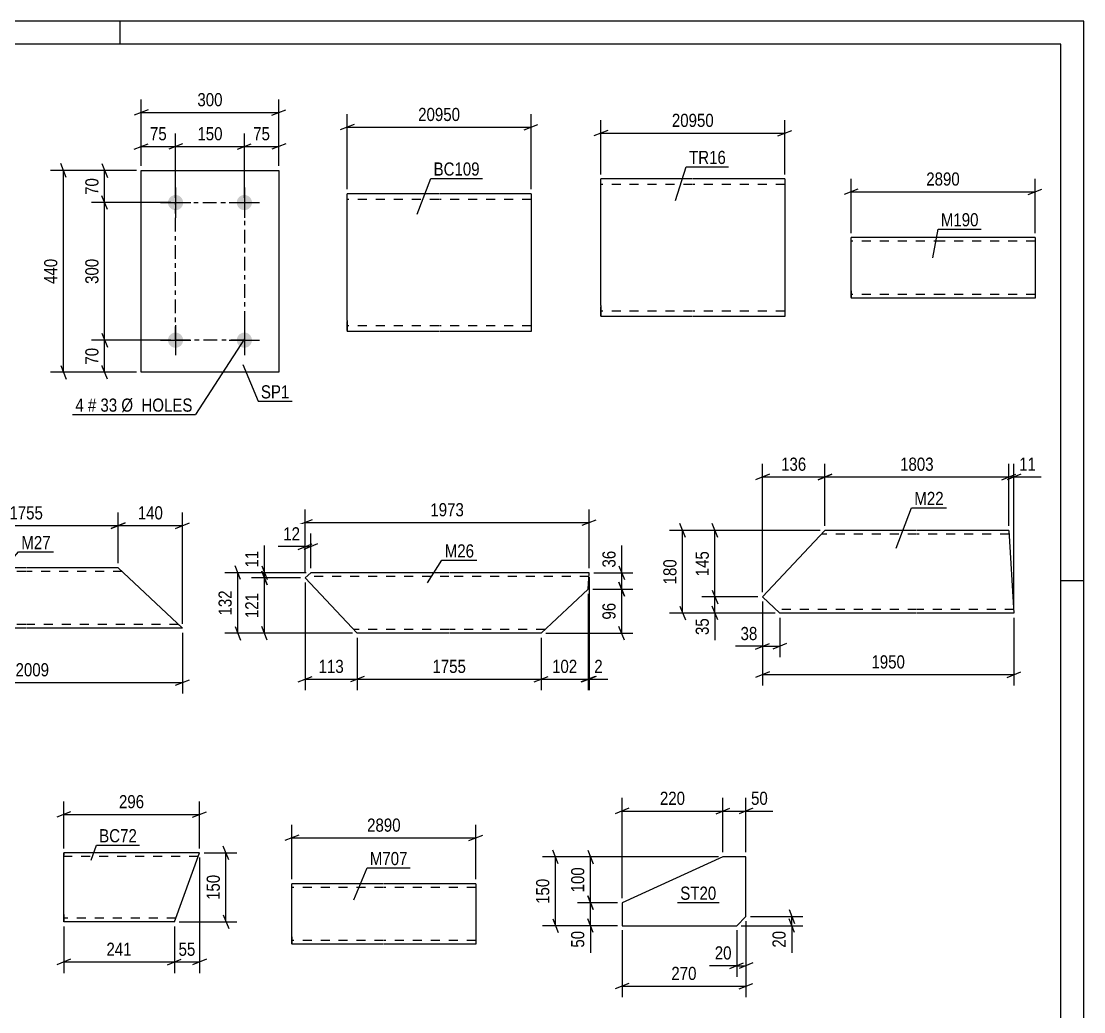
# Model space of a CAD drawing. Header units: millimetres. Extents: x 0 to 594, y 0 to 420.
# Drawn here: x 362.4 to 594, y 204.1 to 420 of the extents above; entities that cross this region are included whole.
import ezdxf

# ---------------------------------------------------------------- set-up
doc = ezdxf.new("R2010")
doc.units = ezdxf.units.MM
doc.linetypes.add('DXK_LINE_DOT2', pattern=[3.9198, 1.9599, -1.9599])
doc.linetypes.add('DXK_LINE_DOT3', pattern=[5.9187, 2.979, -0.9799, 0.9799, -0.9799])
doc.styles.add('Arial Narrow', font='ARIALN.TTF', dxfattribs={"height": 0.2})

# ---------------------------------------------------------------- blocks, each defined once
blk = doc.blocks.new('Unknown-389636053-24719')
at = {"color": 5, "linetype": 'Continuous'}
for p, q in [((594, 420), (0, 420)), ((384, 415), (384, 420)), ((594, 0), (594, 420)), ((589, 415), (5, 415)), ((589, 5), (589, 415)), ((594, 298), (589, 298))]:
    blk.add_line(p, q, dxfattribs=at)
blk = doc.blocks.new('Part-389636053-25019 - 25018')
at = {"color": 2, "linetype": 'Continuous'}
for p, q in [((425.49, 299.77), (424.29, 298.64)), ((455.64, 299.77), (425.49, 299.77)), ((486.19, 299.77), (455.74, 299.77)), ((485.97, 296.19), (486.19, 299.77)), ((435.64, 286.57), (424.29, 298.64)), ((485.97, 296.19), (475.74, 286.57)), ((455.64, 286.57), (435.64, 286.57)), ((475.74, 286.57), (455.74, 286.57))]:
    blk.add_line(p, q, dxfattribs=at)
at = {"color": 7, "linetype": 'DXK_LINE_DOT2'}
for p, q in [((455.64, 298.97), (424.64, 298.97)), ((486.14, 298.97), (455.74, 298.97)), ((455.64, 287.37), (434.89, 287.37)), ((476.59, 287.37), (455.74, 287.37))]:
    blk.add_line(p, q, dxfattribs=at)
blk = doc.blocks.new('Part-389636053-25025 - 25024')
at = {"color": 2, "linetype": 'Continuous'}
for p, q in [((332.08, 288.79), (343.43, 300.86)), ((363.43, 300.86), (343.43, 300.86)), ((383.53, 300.86), (363.53, 300.86)), ((397.56, 287.66), (383.53, 300.86)), ((333.28, 287.66), (332.08, 288.79)), ((363.43, 287.66), (333.28, 287.66)), ((397.56, 287.66), (363.53, 287.66))]:
    blk.add_line(p, q, dxfattribs=at)
at = {"color": 7, "linetype": 'DXK_LINE_DOT2'}
for p, q in [((363.43, 300.06), (342.68, 300.06)), ((384.38, 300.06), (363.53, 300.06)), ((363.43, 288.46), (332.43, 288.46)), ((396.71, 288.46), (363.53, 288.46)), ((396.46, 288.69), (396.51, 288.64)), ((396.65, 288.52), (396.71, 288.46))]:
    blk.add_line(p, q, dxfattribs=at)
blk = doc.blocks.new('Part-389636053-24996 - 24995')
at = {"color": 2, "linetype": 'Continuous'}
for p, q in [((523.97, 294.5), (537.58, 308.97)), ((557.58, 308.97), (537.58, 308.97)), ((577.68, 308.97), (557.68, 308.97)), ((577.68, 308.97), (578.78, 290.97)), ((527.72, 290.97), (523.97, 294.5)), ((557.58, 290.97), (527.72, 290.97)), ((578.78, 290.97), (557.68, 290.97))]:
    blk.add_line(p, q, dxfattribs=at)
at = {"color": 7, "linetype": 'DXK_LINE_DOT2'}
for p, q in [((557.58, 308.17), (536.82, 308.17)), ((577.72, 308.17), (557.68, 308.17)), ((578.73, 291.77), (578.73, 291.83)), ((557.58, 291.77), (526.87, 291.77)), ((578.73, 291.77), (557.68, 291.77))]:
    blk.add_line(p, q, dxfattribs=at)
blk = doc.blocks.new('Part-389636053-25033 - 25032')
at = {"color": 2, "linetype": 'Continuous'}
for p, q in [((563.28, 372.82), (543.28, 372.82)), ((543.28, 361.22), (543.28, 372.82)), ((583.38, 372.82), (563.38, 372.82)), ((583.38, 372.82), (583.38, 359.62)), ((543.28, 361.22), (543.28, 359.62)), ((563.28, 359.62), (543.28, 359.62)), ((583.38, 359.62), (563.38, 359.62))]:
    blk.add_line(p, q, dxfattribs=at)
at = {"color": 7, "linetype": 'DXK_LINE_DOT2'}
for p, q in [((563.28, 372.02), (543.28, 372.02)), ((583.38, 372.02), (563.38, 372.02)), ((543.28, 359.74), (543.28, 361.22)), ((543.28, 360.42), (543.28, 360.48)), ((563.28, 360.42), (543.28, 360.42)), ((583.38, 360.42), (563.38, 360.42)), ((583.38, 360.42), (583.38, 360.48))]:
    blk.add_line(p, q, dxfattribs=at)
blk = doc.blocks.new('Part-389636053-25062 - 25061')
at = {"color": 2, "linetype": 'Continuous'}
for p, q in [((388.54, 343.47), (388.54, 387.47)), ((388.54, 387.47), (418.54, 387.47)), ((418.54, 387.47), (418.54, 343.47)), ((418.54, 343.47), (388.54, 343.47))]:
    blk.add_line(p, q, dxfattribs=at)
blk = doc.blocks.new('Bolt-389636053-25063 - 25061')
at = {"linetype": 'Continuous'}
for points in [[(396.04, 382.12, -1), (396.04, 378.82, -1)], [(411.04, 382.12, -1), (411.04, 378.82, -1)], [(396.04, 352.12, -1), (396.04, 348.82, -1)], [(411.04, 352.12, -1), (411.04, 348.82, -1)]]:
    blk.add_hatch(color=1, dxfattribs=at).paths.add_polyline_path(points)
at = {"color": 1, "linetype": 'Continuous'}
for p, q in [((396.04, 383.77), (396.04, 377.17)), ((411.04, 383.77), (411.04, 377.17)), ((392.74, 380.47), (399.34, 380.47)), ((407.74, 380.47), (414.34, 380.47)), ((396.04, 353.77), (396.04, 347.17)), ((411.04, 353.77), (411.04, 347.17)), ((392.74, 350.47), (399.34, 350.47)), ((407.74, 350.47), (414.34, 350.47))]:
    blk.add_line(p, q, dxfattribs=at)
blk = doc.blocks.new('Part-389636053-30719 - 30718')
at = {"color": 2, "linetype": 'Continuous'}
for p, q in [((371.65, 237.07), (371.65, 238.67)), ((401.25, 238.67), (371.65, 238.67)), ((395.79, 223.67), (401.25, 238.67)), ((371.65, 225.27), (371.65, 237.07)), ((371.65, 223.67), (371.65, 225.27)), ((395.79, 223.67), (371.65, 223.67))]:
    blk.add_line(p, q, dxfattribs=at)
at = {"color": 7, "linetype": 'DXK_LINE_DOT2'}
for p, q in [((371.65, 238.67), (371.65, 238.21)), ((400.95, 237.87), (371.65, 237.87)), ((371.65, 225.27), (371.65, 223.8)), ((396.08, 224.47), (371.65, 224.47))]:
    blk.add_line(p, q, dxfattribs=at)
blk = doc.blocks.new('Part-389636053-25201 - 25200')
at = {"color": 2, "linetype": 'Continuous'}
for p, q in [((515.36, 237.81), (493.36, 227.81)), ((520.36, 237.81), (515.36, 237.81)), ((520.36, 224.81), (520.36, 237.81)), ((493.36, 227.81), (493.36, 222.81)), ((518.36, 222.81), (520.36, 224.81)), ((493.36, 222.81), (518.36, 222.81))]:
    blk.add_line(p, q, dxfattribs=at)
blk = doc.blocks.new('Part-389636053-25212 - 25211')
at = {"color": 2, "linetype": 'Continuous'}
for p, q in [((441.39, 231.96), (421.39, 231.96)), ((421.39, 220.36), (421.39, 231.96)), ((461.49, 231.96), (441.49, 231.96)), ((461.49, 231.96), (461.49, 218.76)), ((421.39, 220.36), (421.39, 218.76)), ((441.39, 218.76), (421.39, 218.76)), ((461.49, 218.76), (441.49, 218.76))]:
    blk.add_line(p, q, dxfattribs=at)
at = {"color": 7, "linetype": 'DXK_LINE_DOT2'}
for p, q in [((441.39, 231.16), (421.39, 231.16)), ((461.49, 231.16), (441.49, 231.16)), ((421.39, 218.88), (421.39, 220.36)), ((421.39, 219.56), (421.39, 219.62)), ((441.39, 219.56), (421.39, 219.56)), ((461.49, 219.56), (441.49, 219.56)), ((461.49, 219.56), (461.49, 219.62))]:
    blk.add_line(p, q, dxfattribs=at)
blk = doc.blocks.new('Part-389636053-25242 - 25241')
at = {"color": 2, "linetype": 'Continuous'}
for p, q in [((453.44, 382.37), (433.44, 382.37)), ((433.44, 354.77), (433.44, 382.37)), ((473.54, 382.37), (453.54, 382.37)), ((473.54, 382.37), (473.54, 352.37)), ((433.44, 354.77), (433.44, 352.37)), ((453.44, 352.37), (433.44, 352.37)), ((473.54, 352.37), (453.54, 352.37))]:
    blk.add_line(p, q, dxfattribs=at)
at = {"color": 7, "linetype": 'DXK_LINE_DOT2'}
for p, q in [((453.44, 381.17), (433.44, 381.17)), ((473.54, 381.17), (453.54, 381.17)), ((433.44, 352.56), (433.44, 354.77)), ((433.44, 353.57), (433.44, 353.67)), ((453.44, 353.57), (433.44, 353.57)), ((473.54, 353.57), (453.54, 353.57)), ((473.54, 353.57), (473.54, 353.67))]:
    blk.add_line(p, q, dxfattribs=at)
blk = doc.blocks.new('Part-389636053-25250 - 25249')
at = {"color": 2, "linetype": 'Continuous'}
for p, q in [((508.74, 385.61), (488.74, 385.61)), ((488.74, 358.01), (488.74, 385.61)), ((528.84, 385.61), (508.84, 385.61)), ((528.84, 385.61), (528.84, 355.61)), ((488.74, 358.01), (488.74, 355.61)), ((508.74, 355.61), (488.74, 355.61)), ((528.84, 355.61), (508.84, 355.61))]:
    blk.add_line(p, q, dxfattribs=at)
at = {"color": 7, "linetype": 'DXK_LINE_DOT2'}
for p, q in [((508.74, 384.41), (488.74, 384.41)), ((528.84, 384.41), (508.84, 384.41)), ((488.74, 355.8), (488.74, 358.01)), ((488.74, 356.81), (488.74, 356.9)), ((508.74, 356.81), (488.74, 356.81)), ((528.84, 356.81), (508.84, 356.81)), ((528.84, 356.81), (528.84, 356.9))]:
    blk.add_line(p, q, dxfattribs=at)
blk = doc.blocks.new('Rectangle-389636053-28015 - 25061')
at = {"color": 1, "linetype": 'DXK_LINE_DOT3'}
blk.add_lwpolyline([(396.04, 380.47), (411.04, 380.47), (411.04, 350.47), (396.04, 350.47), (396.04, 380.47)], close=True, dxfattribs=at)
blk = doc.blocks.new('StraightDimension-389636053-27935 - 25018')
at = {"color": 7, "linetype": 'Continuous'}
for p, q in [((410.22, 298.27), (409.02, 301.27)), ((424.49, 299.77), (406.77, 299.77)), ((409.62, 286.57), (409.62, 299.77)), ((409.02, 288.07), (410.22, 285.07)), ((434.64, 286.57), (406.77, 286.57))]:
    blk.add_line(p, q, dxfattribs=at)
at = {"color": 0}
blk.add_wipeout([(408.87, 296.52), (404.67, 296.52), (404.67, 289.83), (408.87, 289.83)], dxfattribs=at)
at = {"color": 3, "style": 'Arial Narrow'}
blk.add_text('132', height=2.863, rotation=90.0002, dxfattribs=at).set_placement((408.27, 290.43))
blk = doc.blocks.new('StraightDimension-389636053-43116 - 25018')
at = {"color": 7, "linetype": 'Continuous'}
for p, q in [((485.97, 295.19), (485.97, 274.17)), ((475.74, 285.57), (475.74, 274.17)), ((474.24, 275.97), (477.24, 277.17)), ((475.74, 276.57), (485.97, 276.57)), ((487.47, 277.17), (484.47, 275.97))]:
    blk.add_line(p, q, dxfattribs=at)
at = {"color": 0}
blk.add_wipeout([(484.19, 277.32), (484.19, 281.52), (477.51, 281.52), (477.51, 277.32)], dxfattribs=at)
at = {"color": 3, "style": 'Arial Narrow'}
blk.add_text('102', height=2.863, dxfattribs=at).set_placement((478.11, 277.92))
blk = doc.blocks.new('StraightDimension-389636053-27943 - 25018')
at = {"color": 7, "linetype": 'Continuous'}
for p, q in [((492.69, 297.69), (493.89, 294.69)), ((486.97, 296.19), (495.69, 296.19)), ((493.29, 286.57), (493.29, 296.19)), ((493.89, 285.07), (492.69, 288.07)), ((476.74, 286.57), (495.69, 286.57))]:
    blk.add_line(p, q, dxfattribs=at)
at = {"color": 0}
blk.add_wipeout([(492.54, 293.81), (488.34, 293.81), (488.34, 288.95), (492.54, 288.95)], dxfattribs=at)
at = {"color": 3, "style": 'Arial Narrow'}
blk.add_text('96', height=2.863, rotation=90.0002, dxfattribs=at).set_placement((491.94, 289.55))
blk = doc.blocks.new('StraightDimension-389636053-25493 - 25018')
at = {"color": 7, "linetype": 'Continuous'}
for p, q in [((424.29, 299.64), (424.29, 313.57)), ((486.19, 300.77), (486.19, 313.57)), ((425.79, 311.32), (422.79, 310.12)), ((424.29, 310.72), (486.19, 310.72)), ((484.69, 310.12), (487.69, 311.32))]:
    blk.add_line(p, q, dxfattribs=at)
at = {"color": 0}
blk.add_wipeout([(459.49, 311.47), (459.49, 315.67), (450.98, 315.67), (450.98, 311.47)], dxfattribs=at)
at = {"color": 3, "style": 'Arial Narrow'}
blk.add_text('1973', height=2.863, dxfattribs=at).set_placement((451.58, 312.07))
blk = doc.blocks.new('StraightDimension-389636053-43115 - 25018')
at = {"color": 7, "linetype": 'Continuous'}
for p, q in [((486.19, 298.77), (486.19, 274.17)), ((485.97, 295.19), (485.97, 274.17)), ((484.47, 275.97), (487.47, 277.17)), ((487.69, 277.17), (484.69, 275.97)), ((485.97, 276.57), (486.19, 276.57))]:
    blk.add_line(p, q, dxfattribs=at)
at = {"color": 0}
blk.add_wipeout([(489.74, 277.32), (489.74, 281.52), (486.71, 281.52), (486.71, 277.32)], dxfattribs=at)
at = {"color": 7, "linetype": 'Continuous'}
blk.add_line((486.19, 276.57), (490.26, 276.57), dxfattribs=at)
blk.add_line((486.19, 276.57), (490.26, 276.57), dxfattribs=at)
at = {"color": 3, "style": 'Arial Narrow'}
blk.add_text('2', height=2.86, dxfattribs=at).set_placement((487.31, 277.92))
blk = doc.blocks.new('StraightDimension-389636053-27942 - 25018')
at = {"color": 7, "linetype": 'Continuous'}
for p, q in [((492.69, 301.27), (493.89, 298.27)), ((487.19, 299.77), (495.69, 299.77)), ((493.29, 296.19), (493.29, 299.77)), ((493.89, 294.69), (492.69, 297.69)), ((486.97, 296.19), (495.69, 296.19))]:
    blk.add_line(p, q, dxfattribs=at)
at = {"color": 0}
blk.add_wipeout([(492.54, 305.15), (488.34, 305.15), (488.34, 300.3), (492.54, 300.3)], dxfattribs=at)
at = {"color": 7, "linetype": 'Continuous'}
blk.add_line((493.29, 299.77), (493.29, 305.68), dxfattribs=at)
blk.add_line((493.29, 299.77), (493.29, 305.68), dxfattribs=at)
at = {"color": 3, "style": 'Arial Narrow'}
blk.add_text('36', height=2.863, rotation=90.0002, dxfattribs=at).set_placement((491.94, 300.9))
blk = doc.blocks.new('StraightDimension-389636053-43117 - 25018')
at = {"color": 7, "linetype": 'Continuous'}
for p, q in [((435.64, 285.57), (435.64, 274.17)), ((475.74, 285.57), (475.74, 274.17)), ((437.14, 277.17), (434.14, 275.97)), ((435.64, 276.57), (475.74, 276.57)), ((474.24, 275.97), (477.24, 277.17))]:
    blk.add_line(p, q, dxfattribs=at)
at = {"color": 0}
blk.add_wipeout([(459.94, 277.32), (459.94, 281.52), (451.43, 281.52), (451.43, 277.32)], dxfattribs=at)
at = {"color": 3, "style": 'Arial Narrow'}
blk.add_text('1755', height=2.863, dxfattribs=at).set_placement((452.03, 277.92))
blk = doc.blocks.new('StraightDimension-389636053-43118 - 25018')
at = {"color": 7, "linetype": 'Continuous'}
for p, q in [((424.29, 297.64), (424.29, 274.17)), ((435.64, 285.57), (435.64, 274.17)), ((422.79, 275.97), (425.79, 277.17)), ((424.29, 276.57), (435.64, 276.57)), ((437.14, 277.17), (434.14, 275.97))]:
    blk.add_line(p, q, dxfattribs=at)
at = {"color": 0}
blk.add_wipeout([(433.31, 277.32), (433.31, 281.52), (426.62, 281.52), (426.62, 277.32)], dxfattribs=at)
at = {"color": 3, "style": 'Arial Narrow'}
blk.add_text('113', height=2.863, dxfattribs=at).set_placement((427.22, 277.92))
blk = doc.blocks.new('StraightDimension-389636053-43168 - 25018')
at = {"color": 7, "linetype": 'Continuous'}
for p, q in [((424.29, 299.64), (424.29, 308.31)), ((425.49, 300.77), (425.49, 308.31)), ((422.79, 304.86), (425.79, 306.06)), ((426.99, 306.06), (423.99, 304.86)), ((424.29, 305.46), (425.49, 305.46))]:
    blk.add_line(p, q, dxfattribs=at)
at = {"color": 0}
blk.add_wipeout([(423.76, 306.21), (423.76, 310.41), (418.91, 310.41), (418.91, 306.21)], dxfattribs=at)
at = {"color": 7, "linetype": 'Continuous'}
blk.add_line((424.29, 305.46), (418.38, 305.46), dxfattribs=at)
blk.add_line((424.29, 305.46), (418.38, 305.46), dxfattribs=at)
at = {"color": 3, "style": 'Arial Narrow'}
blk.add_text('12', height=2.863, dxfattribs=at).set_placement((419.51, 306.81))
blk = doc.blocks.new('StraightDimension-389636053-43326 - 25018')
at = {"color": 7, "linetype": 'Continuous'}
for p, q in [((414.84, 301.27), (416.04, 298.27)), ((424.49, 299.77), (412.59, 299.77)), ((416.04, 297.14), (414.84, 300.14)), ((415.44, 298.64), (415.44, 299.77)), ((423.29, 298.64), (412.59, 298.64))]:
    blk.add_line(p, q, dxfattribs=at)
at = {"color": 0}
blk.add_wipeout([(414.69, 305.15), (410.49, 305.15), (410.49, 300.3), (414.69, 300.3)], dxfattribs=at)
at = {"color": 7, "linetype": 'Continuous'}
blk.add_line((415.44, 299.77), (415.44, 305.68), dxfattribs=at)
blk.add_line((415.44, 299.77), (415.44, 305.68), dxfattribs=at)
at = {"color": 3, "style": 'Arial Narrow'}
blk.add_text('11', height=2.863, rotation=90.0002, dxfattribs=at).set_placement((414.09, 300.9))
blk = doc.blocks.new('StraightDimension-389636053-43327 - 25018')
at = {"color": 7, "linetype": 'Continuous'}
for p, q in [((414.84, 300.14), (416.04, 297.14)), ((423.29, 298.64), (412.59, 298.64)), ((415.44, 286.57), (415.44, 298.64)), ((416.04, 285.07), (414.84, 288.07)), ((434.64, 286.57), (412.59, 286.57))]:
    blk.add_line(p, q, dxfattribs=at)
at = {"color": 0}
blk.add_wipeout([(414.69, 295.95), (410.49, 295.95), (410.49, 289.27), (414.69, 289.27)], dxfattribs=at)
at = {"color": 3, "style": 'Arial Narrow'}
blk.add_text('121', height=2.863, rotation=90.0002, dxfattribs=at).set_placement((414.09, 289.87))
blk = doc.blocks.new('StraightDimension-389636053-25523 - 25024')
at = {"color": 7, "linetype": 'Continuous'}
for p, q in [((332.08, 287.79), (332.08, 273.43)), ((397.56, 286.66), (397.56, 273.43)), ((333.58, 276.43), (330.58, 275.23)), ((332.08, 275.83), (397.56, 275.83)), ((396.06, 275.23), (399.06, 276.43))]:
    blk.add_line(p, q, dxfattribs=at)
at = {"color": 0}
blk.add_wipeout([(369.08, 276.58), (369.08, 280.78), (360.56, 280.78), (360.56, 276.58)], dxfattribs=at)
at = {"color": 3, "style": 'Arial Narrow'}
blk.add_text('2009', height=2.863, dxfattribs=at).set_placement((361.16, 277.18))
blk = doc.blocks.new('StraightDimension-389636053-43009 - 25024')
at = {"color": 7, "linetype": 'Continuous'}
for p, q in [((383.53, 301.86), (383.53, 312.89)), ((397.56, 288.66), (397.56, 312.89)), ((385.03, 310.64), (382.03, 309.44)), ((396.06, 309.44), (399.06, 310.64)), ((383.53, 310.04), (397.56, 310.04))]:
    blk.add_line(p, q, dxfattribs=at)
at = {"color": 0}
blk.add_wipeout([(393.89, 310.79), (393.89, 314.99), (387.2, 314.99), (387.2, 310.79)], dxfattribs=at)
at = {"color": 3, "style": 'Arial Narrow'}
blk.add_text('140', height=2.863, dxfattribs=at).set_placement((387.8, 311.39))
blk = doc.blocks.new('StraightDimension-389636053-43010 - 25024')
at = {"color": 7, "linetype": 'Continuous'}
for p, q in [((343.43, 301.86), (343.43, 312.89)), ((383.53, 301.86), (383.53, 312.89)), ((344.93, 310.64), (341.93, 309.44)), ((382.03, 309.44), (385.03, 310.64)), ((343.43, 310.04), (383.53, 310.04))]:
    blk.add_line(p, q, dxfattribs=at)
at = {"color": 0}
blk.add_wipeout([(367.73, 310.79), (367.73, 314.99), (359.22, 314.99), (359.22, 310.79)], dxfattribs=at)
at = {"color": 3, "style": 'Arial Narrow'}
blk.add_text('1755', height=2.863, dxfattribs=at).set_placement((359.82, 311.39))
blk = doc.blocks.new('StraightDimension-389636053-43254 - 24995')
at = {"color": 7, "linetype": 'Continuous'}
for p, q in [((523.97, 295.5), (523.97, 323.5)), ((537.58, 309.97), (537.58, 323.5)), ((525.47, 321.25), (522.47, 320.05)), ((523.97, 320.65), (537.58, 320.65)), ((536.08, 320.05), (539.08, 321.25))]:
    blk.add_line(p, q, dxfattribs=at)
at = {"color": 0}
blk.add_wipeout([(534.11, 321.4), (534.11, 325.6), (527.43, 325.6), (527.43, 321.4)], dxfattribs=at)
at = {"color": 3, "style": 'Arial Narrow'}
blk.add_text('136', height=2.863, dxfattribs=at).set_placement((528.03, 322))
blk = doc.blocks.new('StraightDimension-389636053-43195 - 24995')
at = {"color": 7, "linetype": 'Continuous'}
for p, q in [((523.97, 293.5), (523.97, 281.33)), ((527.72, 289.97), (527.72, 281.33)), ((522.47, 283.13), (525.47, 284.33)), ((523.97, 283.73), (527.72, 283.73)), ((529.22, 284.33), (526.22, 283.13))]:
    blk.add_line(p, q, dxfattribs=at)
at = {"color": 0}
blk.add_wipeout([(523.44, 284.48), (523.44, 288.68), (518.59, 288.68), (518.59, 284.48)], dxfattribs=at)
at = {"color": 7, "linetype": 'Continuous'}
blk.add_line((523.97, 283.73), (518.06, 283.73), dxfattribs=at)
blk.add_line((523.97, 283.73), (518.06, 283.73), dxfattribs=at)
at = {"color": 3, "style": 'Arial Narrow'}
blk.add_text('38', height=2.863, dxfattribs=at).set_placement((519.19, 285.08))
blk = doc.blocks.new('StraightDimension-389636053-43252 - 24995')
at = {"color": 7, "linetype": 'Continuous'}
for p, q in [((577.68, 309.97), (577.68, 323.5)), ((578.78, 291.97), (578.78, 323.5)), ((576.18, 320.05), (579.18, 321.25)), ((580.28, 321.25), (577.28, 320.05)), ((577.68, 320.65), (578.78, 320.65))]:
    blk.add_line(p, q, dxfattribs=at)
at = {"color": 0}
blk.add_wipeout([(584.16, 321.4), (584.16, 325.6), (579.31, 325.6), (579.31, 321.4)], dxfattribs=at)
at = {"color": 7, "linetype": 'Continuous'}
blk.add_line((578.78, 320.65), (584.69, 320.65), dxfattribs=at)
blk.add_line((578.78, 320.65), (584.69, 320.65), dxfattribs=at)
at = {"color": 3, "style": 'Arial Narrow'}
blk.add_text('11', height=2.863, dxfattribs=at).set_placement((579.91, 322))
blk = doc.blocks.new('StraightDimension-389636053-25391 - 24995')
at = {"color": 7, "linetype": 'Continuous'}
for p, q in [((523.97, 293.5), (523.97, 275.15)), ((578.78, 289.97), (578.78, 275.15)), ((525.47, 278.15), (522.47, 276.95)), ((577.28, 276.95), (580.28, 278.15)), ((523.97, 277.55), (578.78, 277.55))]:
    blk.add_line(p, q, dxfattribs=at)
at = {"color": 0}
blk.add_wipeout([(555.63, 278.3), (555.63, 282.5), (547.12, 282.5), (547.12, 278.3)], dxfattribs=at)
at = {"color": 3, "style": 'Arial Narrow'}
blk.add_text('1950', height=2.863, dxfattribs=at).set_placement((547.72, 278.9))
blk = doc.blocks.new('StraightDimension-389636053-43253 - 24995')
at = {"color": 7, "linetype": 'Continuous'}
for p, q in [((537.58, 309.97), (537.58, 323.5)), ((577.68, 309.97), (577.68, 323.5)), ((539.08, 321.25), (536.08, 320.05)), ((537.58, 320.65), (577.68, 320.65)), ((576.18, 320.05), (579.18, 321.25))]:
    blk.add_line(p, q, dxfattribs=at)
at = {"color": 0}
blk.add_wipeout([(561.88, 321.4), (561.88, 325.6), (553.37, 325.6), (553.37, 321.4)], dxfattribs=at)
at = {"color": 3, "style": 'Arial Narrow'}
blk.add_text('1803', height=2.863, dxfattribs=at).set_placement((553.97, 322))
blk = doc.blocks.new('StraightDimension-389636053-27994 - 24995')
at = {"color": 7, "linetype": 'Continuous'}
for p, q in [((507.17, 307.47), (505.97, 310.47)), ((536.58, 308.97), (503.72, 308.97)), ((506.57, 290.97), (506.57, 308.97)), ((505.97, 292.47), (507.17, 289.47)), ((526.72, 290.97), (503.72, 290.97))]:
    blk.add_line(p, q, dxfattribs=at)
at = {"color": 0}
blk.add_wipeout([(505.82, 303.31), (501.62, 303.31), (501.62, 296.63), (505.82, 296.63)], dxfattribs=at)
at = {"color": 3, "style": 'Arial Narrow'}
blk.add_text('180', height=2.863, rotation=90.0002, dxfattribs=at).set_placement((505.22, 297.23))
blk = doc.blocks.new('StraightDimension-389636053-43299 - 24995')
at = {"color": 7, "linetype": 'Continuous'}
for p, q in [((514.22, 307.47), (513.02, 310.47)), ((536.58, 308.97), (510.77, 308.97)), ((513.62, 294.5), (513.62, 308.97)), ((522.97, 294.5), (510.77, 294.5)), ((513.02, 296), (514.22, 293))]:
    blk.add_line(p, q, dxfattribs=at)
at = {"color": 0}
blk.add_wipeout([(512.87, 305.08), (508.67, 305.08), (508.67, 298.39), (512.87, 298.39)], dxfattribs=at)
at = {"color": 3, "style": 'Arial Narrow'}
blk.add_text('145', height=2.863, rotation=90.0002, dxfattribs=at).set_placement((512.27, 298.99))
blk = doc.blocks.new('StraightDimension-389636053-43300 - 24995')
at = {"color": 7, "linetype": 'Continuous'}
for p, q in [((522.97, 294.5), (510.77, 294.5)), ((513.02, 296), (514.22, 293)), ((513.62, 290.97), (513.62, 294.5)), ((514.22, 289.47), (513.02, 292.47)), ((526.72, 290.97), (510.77, 290.97))]:
    blk.add_line(p, q, dxfattribs=at)
at = {"color": 0}
blk.add_wipeout([(512.87, 290.44), (508.67, 290.44), (508.67, 285.59), (512.87, 285.59)], dxfattribs=at)
at = {"color": 7, "linetype": 'Continuous'}
blk.add_line((513.62, 290.97), (513.62, 285.06), dxfattribs=at)
blk.add_line((513.62, 290.97), (513.62, 285.06), dxfattribs=at)
at = {"color": 3, "style": 'Arial Narrow'}
blk.add_text('35', height=2.863, rotation=90.0002, dxfattribs=at).set_placement((512.27, 286.19))
blk = doc.blocks.new('StraightDimension-389636053-25527 - 25032')
at = {"color": 7, "linetype": 'Continuous'}
for p, q in [((543.28, 373.82), (543.28, 385.67)), ((583.38, 373.82), (583.38, 385.67)), ((544.78, 383.42), (541.78, 382.22)), ((543.28, 382.82), (583.38, 382.82)), ((581.88, 382.22), (584.88, 383.42))]:
    blk.add_line(p, q, dxfattribs=at)
at = {"color": 0}
blk.add_wipeout([(567.58, 383.57), (567.58, 387.77), (559.07, 387.77), (559.07, 383.57)], dxfattribs=at)
at = {"color": 3, "style": 'Arial Narrow'}
blk.add_text('2890', height=2.863, dxfattribs=at).set_placement((559.67, 384.17))
blk = doc.blocks.new('StraightDimension-389636053-25577 - 25061')
at = {"color": 7, "linetype": 'Continuous'}
for p, q in [((395.04, 350.47), (377.73, 350.47)), ((379.98, 351.97), (381.18, 348.97)), ((380.58, 343.47), (380.58, 350.47)), ((387.54, 343.47), (377.73, 343.47)), ((381.18, 341.97), (379.98, 344.97))]:
    blk.add_line(p, q, dxfattribs=at)
at = {"color": 0}
blk.add_wipeout([(379.83, 349.4), (375.63, 349.4), (375.63, 344.54), (379.83, 344.54)], dxfattribs=at)
at = {"color": 3, "style": 'Arial Narrow'}
blk.add_text('70', height=2.863, rotation=90.0002, dxfattribs=at).set_placement((379.23, 345.14))
blk = doc.blocks.new('StraightDimension-389636053-25575 - 25061')
at = {"color": 7, "linetype": 'Continuous'}
for p, q in [((387.54, 387.47), (377.73, 387.47)), ((379.98, 388.97), (381.18, 385.97)), ((380.58, 380.47), (380.58, 387.47)), ((395.04, 380.47), (377.73, 380.47)), ((381.18, 378.97), (379.98, 381.97))]:
    blk.add_line(p, q, dxfattribs=at)
at = {"color": 0}
blk.add_wipeout([(379.83, 386.4), (375.63, 386.4), (375.63, 381.54), (379.83, 381.54)], dxfattribs=at)
at = {"color": 3, "style": 'Arial Narrow'}
blk.add_text('70', height=2.863, rotation=90.0002, dxfattribs=at).set_placement((379.23, 382.14))
blk = doc.blocks.new('StraightDimension-389636053-25576 - 25061')
at = {"color": 7, "linetype": 'Continuous'}
for p, q in [((395.04, 380.47), (377.73, 380.47)), ((381.18, 378.97), (379.98, 381.97)), ((380.58, 350.47), (380.58, 380.47)), ((395.04, 350.47), (377.73, 350.47)), ((379.98, 351.97), (381.18, 348.97))]:
    blk.add_line(p, q, dxfattribs=at)
at = {"color": 0}
blk.add_wipeout([(379.83, 368.81), (375.63, 368.81), (375.63, 362.13), (379.83, 362.13)], dxfattribs=at)
at = {"color": 3, "style": 'Arial Narrow'}
blk.add_text('300', height=2.863, rotation=90.0002, dxfattribs=at).set_placement((379.23, 362.73))
blk = doc.blocks.new('StraightDimension-389636053-25587 - 25061')
at = {"color": 7, "linetype": 'Continuous'}
for p, q in [((387.54, 387.47), (368.76, 387.47)), ((372.21, 385.97), (371.01, 388.97)), ((371.61, 343.47), (371.61, 387.47)), ((387.54, 343.47), (368.76, 343.47)), ((371.01, 344.97), (372.21, 341.97))]:
    blk.add_line(p, q, dxfattribs=at)
at = {"color": 0}
blk.add_wipeout([(370.86, 368.81), (366.66, 368.81), (366.66, 362.13), (370.86, 362.13)], dxfattribs=at)
at = {"color": 3, "style": 'Arial Narrow'}
blk.add_text('440', height=2.863, rotation=90.0002, dxfattribs=at).set_placement((370.26, 362.73))
blk = doc.blocks.new('StraightDimension-389636053-25591 - 25061')
at = {"color": 7, "linetype": 'Continuous'}
for p, q in [((411.04, 381.47), (411.04, 395.55)), ((418.54, 388.47), (418.54, 395.55)), ((409.54, 392.1), (412.54, 393.3)), ((411.04, 392.7), (418.54, 392.7)), ((420.04, 393.3), (417.04, 392.1))]:
    blk.add_line(p, q, dxfattribs=at)
at = {"color": 0}
blk.add_wipeout([(417.22, 393.45), (417.22, 397.65), (412.36, 397.65), (412.36, 393.45)], dxfattribs=at)
at = {"color": 3, "style": 'Arial Narrow'}
blk.add_text('75', height=2.863, dxfattribs=at).set_placement((412.96, 394.05))
blk = doc.blocks.new('StraightDimension-389636053-25592 - 25061')
at = {"color": 7, "linetype": 'Continuous'}
for p, q in [((396.04, 381.47), (396.04, 395.55)), ((411.04, 381.47), (411.04, 395.55)), ((397.54, 393.3), (394.54, 392.1)), ((396.04, 392.7), (411.04, 392.7)), ((409.54, 392.1), (412.54, 393.3))]:
    blk.add_line(p, q, dxfattribs=at)
at = {"color": 0}
blk.add_wipeout([(406.88, 393.45), (406.88, 397.65), (400.2, 397.65), (400.2, 393.45)], dxfattribs=at)
at = {"color": 3, "style": 'Arial Narrow'}
blk.add_text('150', height=2.863, dxfattribs=at).set_placement((400.8, 394.05))
blk = doc.blocks.new('StraightDimension-389636053-25593 - 25061')
at = {"color": 7, "linetype": 'Continuous'}
for p, q in [((388.54, 388.47), (388.54, 395.55)), ((396.04, 381.47), (396.04, 395.55)), ((387.04, 392.1), (390.04, 393.3)), ((388.54, 392.7), (396.04, 392.7)), ((397.54, 393.3), (394.54, 392.1))]:
    blk.add_line(p, q, dxfattribs=at)
at = {"color": 0}
blk.add_wipeout([(394.72, 393.45), (394.72, 397.65), (389.86, 397.65), (389.86, 393.45)], dxfattribs=at)
at = {"color": 3, "style": 'Arial Narrow'}
blk.add_text('75', height=2.863, dxfattribs=at).set_placement((390.46, 394.05))
blk = doc.blocks.new('StraightDimension-389636053-25603 - 25061')
at = {"color": 7, "linetype": 'Continuous'}
for p, q in [((390.04, 400.72), (387.04, 399.52)), ((388.54, 388.47), (388.54, 402.97)), ((417.04, 399.52), (420.04, 400.72)), ((418.54, 388.47), (418.54, 402.97)), ((388.54, 400.12), (418.54, 400.12))]:
    blk.add_line(p, q, dxfattribs=at)
at = {"color": 0}
blk.add_wipeout([(406.88, 400.87), (406.88, 405.07), (400.2, 405.07), (400.2, 400.87)], dxfattribs=at)
at = {"color": 3, "style": 'Arial Narrow'}
blk.add_text('300', height=2.863, dxfattribs=at).set_placement((400.8, 401.47))
blk = doc.blocks.new('StraightDimension-389636053-31308 - 30718')
at = {"color": 7, "linetype": 'Continuous'}
for p, q in [((401.25, 237.67), (401.25, 212.5)), ((395.79, 222.67), (395.79, 212.5)), ((394.29, 214.3), (397.29, 215.5)), ((402.75, 215.5), (399.75, 214.3)), ((395.79, 214.9), (401.25, 214.9))]:
    blk.add_line(p, q, dxfattribs=at)
at = {"color": 0}
blk.add_wipeout([(400.94, 215.65), (400.94, 219.85), (396.09, 219.85), (396.09, 215.65)], dxfattribs=at)
at = {"color": 3, "style": 'Arial Narrow'}
blk.add_text('55', height=2.863, dxfattribs=at).set_placement((396.69, 216.25))
blk = doc.blocks.new('StraightDimension-389636053-31309 - 30718')
at = {"color": 7, "linetype": 'Continuous'}
for p, q in [((371.65, 222.67), (371.65, 212.5)), ((395.79, 222.67), (395.79, 212.5)), ((373.15, 215.5), (370.15, 214.3)), ((394.29, 214.3), (397.29, 215.5)), ((371.65, 214.9), (395.79, 214.9))]:
    blk.add_line(p, q, dxfattribs=at)
at = {"color": 0}
blk.add_wipeout([(387.06, 215.65), (387.06, 219.85), (380.37, 219.85), (380.37, 215.65)], dxfattribs=at)
at = {"color": 3, "style": 'Arial Narrow'}
blk.add_text('241', height=2.863, dxfattribs=at).set_placement((380.97, 216.25))
blk = doc.blocks.new('StraightDimension-389636053-31297 - 30718')
at = {"color": 7, "linetype": 'Continuous'}
for p, q in [((371.65, 239.67), (371.65, 249.92)), ((401.25, 239.67), (401.25, 249.92)), ((373.15, 247.67), (370.15, 246.47)), ((371.65, 247.07), (401.25, 247.07)), ((399.75, 246.47), (402.75, 247.67))]:
    blk.add_line(p, q, dxfattribs=at)
at = {"color": 0}
blk.add_wipeout([(389.79, 247.82), (389.79, 252.02), (383.1, 252.02), (383.1, 247.82)], dxfattribs=at)
at = {"color": 3, "style": 'Arial Narrow'}
blk.add_text('296', height=2.863, dxfattribs=at).set_placement((383.7, 248.42))
blk = doc.blocks.new('StraightDimension-389636053-31343 - 30718')
at = {"color": 7, "linetype": 'Continuous'}
for p, q in [((402.25, 238.67), (409.43, 238.67)), ((407.63, 237.17), (406.43, 240.17)), ((407.03, 223.67), (407.03, 238.67)), ((406.43, 225.17), (407.63, 222.17)), ((396.79, 223.67), (409.43, 223.67))]:
    blk.add_line(p, q, dxfattribs=at)
at = {"color": 0}
blk.add_wipeout([(406.28, 234.52), (402.08, 234.52), (402.08, 227.83), (406.28, 227.83)], dxfattribs=at)
at = {"color": 3, "style": 'Arial Narrow'}
blk.add_text('150', height=2.863, rotation=90.0002, dxfattribs=at).set_placement((405.68, 228.43))
blk = doc.blocks.new('StraightDimension-389636053-25867 - 25200')
at = {"color": 7, "linetype": 'Continuous'}
for p, q in [((520.36, 223.81), (520.36, 207.23)), ((493.36, 221.81), (493.36, 207.23)), ((494.86, 210.23), (491.86, 209.03)), ((493.36, 209.63), (520.36, 209.63)), ((518.86, 209.03), (521.86, 210.23))]:
    blk.add_line(p, q, dxfattribs=at)
at = {"color": 0}
blk.add_wipeout([(510.2, 210.38), (510.2, 214.58), (503.51, 214.58), (503.51, 210.38)], dxfattribs=at)
at = {"color": 3, "style": 'Arial Narrow'}
blk.add_text('270', height=2.863, dxfattribs=at).set_placement((504.11, 210.98))
blk = doc.blocks.new('StraightDimension-389636053-25849 - 25200')
at = {"color": 7, "linetype": 'Continuous'}
for p, q in [((520.36, 223.81), (520.36, 211.7)), ((518.36, 221.81), (518.36, 211.7)), ((516.86, 213.5), (519.86, 214.7)), ((518.36, 214.1), (520.36, 214.1)), ((521.86, 214.7), (518.86, 213.5))]:
    blk.add_line(p, q, dxfattribs=at)
at = {"color": 0}
blk.add_wipeout([(517.83, 214.85), (517.83, 219.05), (512.97, 219.05), (512.97, 214.85)], dxfattribs=at)
at = {"color": 7, "linetype": 'Continuous'}
blk.add_line((518.36, 214.1), (512.45, 214.1), dxfattribs=at)
blk.add_line((518.36, 214.1), (512.45, 214.1), dxfattribs=at)
at = {"color": 3, "style": 'Arial Narrow'}
blk.add_text('20', height=2.863, dxfattribs=at).set_placement((513.57, 215.45))
blk = doc.blocks.new('StraightDimension-389636053-25857 - 25200')
at = {"color": 7, "linetype": 'Continuous'}
for p, q in [((521.36, 224.81), (532.76, 224.81)), ((529.76, 226.31), (530.96, 223.31)), ((530.36, 222.81), (530.36, 224.81)), ((519.36, 222.81), (532.76, 222.81)), ((530.96, 221.31), (529.76, 224.31))]:
    blk.add_line(p, q, dxfattribs=at)
at = {"color": 0}
blk.add_wipeout([(529.61, 222.29), (525.41, 222.29), (525.41, 217.43), (529.61, 217.43)], dxfattribs=at)
at = {"color": 7, "linetype": 'Continuous'}
blk.add_line((530.36, 222.81), (530.36, 216.91), dxfattribs=at)
blk.add_line((530.36, 222.81), (530.36, 216.91), dxfattribs=at)
at = {"color": 3, "style": 'Arial Narrow'}
blk.add_text('20', height=2.863, rotation=90.0002, dxfattribs=at).set_placement((529.01, 218.03))
blk = doc.blocks.new('StraightDimension-389636053-25861 - 25200')
at = {"color": 7, "linetype": 'Continuous'}
for p, q in [((485.87, 239.31), (487.07, 236.31)), ((514.36, 237.81), (483.62, 237.81)), ((486.47, 227.81), (486.47, 237.81)), ((487.07, 226.31), (485.87, 229.31)), ((492.36, 227.81), (483.62, 227.81))]:
    blk.add_line(p, q, dxfattribs=at)
at = {"color": 0}
blk.add_wipeout([(485.72, 236.15), (481.52, 236.15), (481.52, 229.47), (485.72, 229.47)], dxfattribs=at)
at = {"color": 3, "style": 'Arial Narrow'}
blk.add_text('100', height=2.863, rotation=90.0002, dxfattribs=at).set_placement((485.12, 230.07))
blk = doc.blocks.new('StraightDimension-389636053-25862 - 25200')
at = {"color": 7, "linetype": 'Continuous'}
for p, q in [((485.87, 229.31), (487.07, 226.31)), ((492.36, 227.81), (483.62, 227.81)), ((486.47, 222.81), (486.47, 227.81)), ((492.36, 222.81), (483.62, 222.81)), ((487.07, 221.31), (485.87, 224.31))]:
    blk.add_line(p, q, dxfattribs=at)
at = {"color": 0}
blk.add_wipeout([(485.72, 222.29), (481.52, 222.29), (481.52, 217.43), (485.72, 217.43)], dxfattribs=at)
at = {"color": 7, "linetype": 'Continuous'}
blk.add_line((486.47, 222.81), (486.47, 216.91), dxfattribs=at)
blk.add_line((486.47, 222.81), (486.47, 216.91), dxfattribs=at)
at = {"color": 3, "style": 'Arial Narrow'}
blk.add_text('50', height=2.863, rotation=90.0002, dxfattribs=at).set_placement((485.12, 218.03))
blk = doc.blocks.new('StraightDimension-389636053-25871 - 25200')
at = {"color": 7, "linetype": 'Continuous'}
for p, q in [((479.45, 236.31), (478.25, 239.31)), ((514.36, 237.81), (476, 237.81)), ((478.85, 222.81), (478.85, 237.81)), ((492.36, 222.81), (476, 222.81)), ((478.25, 224.31), (479.45, 221.31))]:
    blk.add_line(p, q, dxfattribs=at)
at = {"color": 0}
blk.add_wipeout([(478.1, 233.65), (473.9, 233.65), (473.9, 226.97), (478.1, 226.97)], dxfattribs=at)
at = {"color": 3, "style": 'Arial Narrow'}
blk.add_text('150', height=2.863, rotation=90.0002, dxfattribs=at).set_placement((477.5, 227.57))
blk = doc.blocks.new('StraightDimension-389636053-43359 - 25200')
at = {"color": 7, "linetype": 'Continuous'}
for p, q in [((515.36, 238.81), (515.36, 250.66)), ((520.36, 238.81), (520.36, 250.66)), ((513.86, 247.21), (516.86, 248.41)), ((515.36, 247.81), (520.36, 247.81)), ((521.86, 248.41), (518.86, 247.21))]:
    blk.add_line(p, q, dxfattribs=at)
at = {"color": 0}
blk.add_wipeout([(525.74, 248.56), (525.74, 252.76), (520.88, 252.76), (520.88, 248.56)], dxfattribs=at)
at = {"color": 7, "linetype": 'Continuous'}
blk.add_line((520.36, 247.81), (526.26, 247.81), dxfattribs=at)
blk.add_line((520.36, 247.81), (526.26, 247.81), dxfattribs=at)
at = {"color": 3, "style": 'Arial Narrow'}
blk.add_text('50', height=2.863, dxfattribs=at).set_placement((521.48, 249.16))
blk = doc.blocks.new('StraightDimension-389636053-43360 - 25200')
at = {"color": 7, "linetype": 'Continuous'}
for p, q in [((493.36, 228.81), (493.36, 250.66)), ((515.36, 238.81), (515.36, 250.66)), ((494.86, 248.41), (491.86, 247.21)), ((493.36, 247.81), (515.36, 247.81)), ((513.86, 247.21), (516.86, 248.41))]:
    blk.add_line(p, q, dxfattribs=at)
at = {"color": 0}
blk.add_wipeout([(507.7, 248.56), (507.7, 252.76), (501.01, 252.76), (501.01, 248.56)], dxfattribs=at)
at = {"color": 3, "style": 'Arial Narrow'}
blk.add_text('220', height=2.863, dxfattribs=at).set_placement((501.61, 249.16))
blk = doc.blocks.new('StraightDimension-389636053-25875 - 25211')
at = {"color": 7, "linetype": 'Continuous'}
for p, q in [((421.39, 232.96), (421.39, 244.81)), ((461.49, 232.96), (461.49, 244.81)), ((422.89, 242.56), (419.89, 241.36)), ((421.39, 241.96), (461.49, 241.96)), ((459.99, 241.36), (462.99, 242.56))]:
    blk.add_line(p, q, dxfattribs=at)
at = {"color": 0}
blk.add_wipeout([(445.7, 242.71), (445.7, 246.91), (437.19, 246.91), (437.19, 242.71)], dxfattribs=at)
at = {"color": 3, "style": 'Arial Narrow'}
blk.add_text('2890', height=2.863, dxfattribs=at).set_placement((437.79, 243.31))
blk = doc.blocks.new('StraightDimension-389636053-25917 - 25241')
at = {"color": 7, "linetype": 'Continuous'}
for p, q in [((433.44, 383.37), (433.44, 399.75)), ((473.54, 383.37), (473.54, 399.75)), ((434.94, 397.5), (431.94, 396.3)), ((433.44, 396.9), (473.54, 396.9)), ((472.04, 396.3), (475.04, 397.5))]:
    blk.add_line(p, q, dxfattribs=at)
at = {"color": 0}
blk.add_wipeout([(458.66, 397.65), (458.66, 401.85), (448.32, 401.85), (448.32, 397.65)], dxfattribs=at)
at = {"color": 3, "style": 'Arial Narrow'}
blk.add_text('20950', height=2.863, dxfattribs=at).set_placement((448.92, 398.25))
blk = doc.blocks.new('StraightDimension-389636053-25921 - 25249')
at = {"color": 7, "linetype": 'Continuous'}
for p, q in [((488.74, 386.61), (488.74, 398.46)), ((528.84, 386.61), (528.84, 398.46)), ((490.24, 396.21), (487.24, 395.01)), ((527.34, 395.01), (530.34, 396.21)), ((488.74, 395.61), (528.84, 395.61))]:
    blk.add_line(p, q, dxfattribs=at)
at = {"color": 0}
blk.add_wipeout([(513.96, 396.36), (513.96, 400.56), (503.62, 400.56), (503.62, 396.36)], dxfattribs=at)
at = {"color": 3, "style": 'Arial Narrow'}
blk.add_text('20950', height=2.863, dxfattribs=at).set_placement((504.22, 396.96))
blk = doc.blocks.new('Mark-389636053-25984 - 25018')
at = {"color": 0}
blk.add_wipeout([(461.11, 303.09), (461.11, 306.09), (454.71, 306.09), (454.71, 303.09)], dxfattribs=at)
blk.add_wipeout([(461.11, 303.09), (461.11, 306.09), (454.71, 306.09), (454.71, 303.09)], dxfattribs=at)
at = {"color": 30, "linetype": 'Continuous'}
for p, q in [((450.94, 297.53), (454.11, 302.49)), ((454.11, 302.49), (461.71, 302.49))]:
    blk.add_line(p, q, dxfattribs=at)
at = {"color": 3, "style": 'Arial Narrow'}
blk.add_text('M26', height=2.863, dxfattribs=at).set_placement((454.71, 303.09))
blk = doc.blocks.new('Mark-389636053-25987 - 25024')
at = {"color": 0}
blk.add_wipeout([(368.82, 304.9), (368.82, 307.9), (362.42, 307.9), (362.42, 304.9)], dxfattribs=at)
blk.add_wipeout([(368.82, 304.9), (368.82, 307.9), (362.42, 307.9), (362.42, 304.9)], dxfattribs=at)
at = {"color": 30, "linetype": 'Continuous'}
for p, q in [((357.06, 298.84), (361.82, 304.3)), ((361.82, 304.3), (369.42, 304.3))]:
    blk.add_line(p, q, dxfattribs=at)
at = {"color": 3, "style": 'Arial Narrow'}
blk.add_text('M27', height=2.863, dxfattribs=at).set_placement((362.42, 304.9))
blk = doc.blocks.new('Mark-389636053-25975 - 24995')
at = {"color": 0}
blk.add_wipeout([(563.47, 314.53), (563.47, 317.53), (557.07, 317.53), (557.07, 314.53)], dxfattribs=at)
blk.add_wipeout([(563.47, 314.53), (563.47, 317.53), (557.07, 317.53), (557.07, 314.53)], dxfattribs=at)
at = {"color": 30, "linetype": 'Continuous'}
for p, q in [((553.1, 305.15), (556.47, 313.93)), ((556.47, 313.93), (564.07, 313.93))]:
    blk.add_line(p, q, dxfattribs=at)
at = {"color": 3, "style": 'Arial Narrow'}
blk.add_text('M22', height=2.863, dxfattribs=at).set_placement((557.07, 314.53))
blk = doc.blocks.new('Mark-389636053-25990 - 25032')
at = {"color": 0}
blk.add_wipeout([(571.07, 375.29), (571.07, 378.29), (562.85, 378.29), (562.85, 375.29)], dxfattribs=at)
blk.add_wipeout([(571.07, 375.29), (571.07, 378.29), (562.85, 378.29), (562.85, 375.29)], dxfattribs=at)
at = {"color": 30, "linetype": 'Continuous'}
for p, q in [((561.13, 368.45), (562.25, 374.69)), ((562.25, 374.69), (571.67, 374.69))]:
    blk.add_line(p, q, dxfattribs=at)
at = {"color": 3, "style": 'Arial Narrow'}
blk.add_text('M190', height=2.863, dxfattribs=at).set_placement((562.85, 375.29))
blk = doc.blocks.new('Mark-389636053-25997 - 25061')
at = {"color": 0}
blk.add_wipeout([(420.85, 337.77), (420.85, 340.77), (414.64, 340.77), (414.64, 337.77)], dxfattribs=at)
blk.add_wipeout([(420.85, 337.77), (420.85, 340.77), (414.64, 340.77), (414.64, 337.77)], dxfattribs=at)
at = {"color": 30, "linetype": 'Continuous'}
for p, q in [((410.73, 345.17), (414.04, 337.17)), ((414.04, 337.17), (421.45, 337.17))]:
    blk.add_line(p, q, dxfattribs=at)
at = {"color": 3, "style": 'Arial Narrow'}
blk.add_text('SP1', height=2.863, dxfattribs=at).set_placement((414.64, 337.77))
blk = doc.blocks.new('Mark-389636053-26000 - 25061')
at = {"color": 0}
blk.add_wipeout([(376.03, 334.88), (376.03, 337.88), (374.21, 337.88), (374.21, 334.88)], dxfattribs=at)
blk.add_wipeout([(376.03, 334.88), (376.03, 337.88), (374.21, 337.88), (374.21, 334.88)], dxfattribs=at)
blk.add_wipeout([(378.76, 334.88), (378.76, 337.88), (376.93, 337.88), (376.93, 334.88)], dxfattribs=at)
blk.add_wipeout([(378.76, 334.88), (378.76, 337.88), (376.93, 337.88), (376.93, 334.88)], dxfattribs=at)
at = {"color": 3, "style": 'Arial Narrow'}
blk.add_text('4', height=2.86, dxfattribs=at).set_placement((374.21, 334.88))
at = {"color": 0}
blk.add_wipeout([(383.32, 334.88), (383.32, 337.88), (379.66, 337.88), (379.66, 334.88)], dxfattribs=at)
blk.add_wipeout([(383.32, 334.88), (383.32, 337.88), (379.66, 337.88), (379.66, 334.88)], dxfattribs=at)
at = {"color": 3, "style": 'Arial Narrow'}
blk.add_text('#', height=2.86, dxfattribs=at).set_placement((376.93, 334.88))
at = {"color": 0}
blk.add_wipeout([(399.75, 334.88), (399.75, 337.88), (384.22, 337.88), (384.22, 334.88)], dxfattribs=at)
blk.add_wipeout([(399.75, 334.88), (399.75, 337.88), (384.22, 337.88), (384.22, 334.88)], dxfattribs=at)
at = {"color": 7, "linetype": 'Continuous'}
for p in [(411.04, 350.75), (373.61, 334.28)]:
    blk.add_line(p, (400.35, 334.28), dxfattribs=at)
at = {"color": 3, "style": 'Arial Narrow'}
for s, p in [('33', (379.66, 334.88)), ('Ø  HOLES', (384.22, 334.88))]:
    blk.add_text(s, height=2.863, dxfattribs=at).set_placement(p)
blk = doc.blocks.new('Mark-389636053-38746 - 30718')
at = {"color": 0}
blk.add_wipeout([(387.61, 241), (387.61, 244), (379.39, 244), (379.39, 241)], dxfattribs=at)
blk.add_wipeout([(387.61, 241), (387.61, 244), (379.39, 244), (379.39, 241)], dxfattribs=at)
at = {"color": 30, "linetype": 'Continuous'}
for p, q in [((377.67, 237.12), (378.79, 240.4)), ((378.79, 240.4), (388.21, 240.4))]:
    blk.add_line(p, q, dxfattribs=at)
at = {"color": 3, "style": 'Arial Narrow'}
blk.add_text('BC72', height=2.863, dxfattribs=at).set_placement((379.39, 241))
blk = doc.blocks.new('Mark-389636053-26044 - 25200')
at = {"color": 0}
blk.add_wipeout([(513.9, 228.47), (513.9, 231.47), (506.05, 231.47), (506.05, 228.47)], dxfattribs=at)
blk.add_wipeout([(513.9, 228.47), (513.9, 231.47), (506.05, 231.47), (506.05, 228.47)], dxfattribs=at)
at = {"color": 30, "linetype": 'Continuous'}
blk.add_line((505.45, 227.87), (514.5, 227.87), dxfattribs=at)
at = {"color": 3, "style": 'Arial Narrow'}
blk.add_text('ST20', height=2.863, dxfattribs=at).set_placement((506.05, 228.47))
blk = doc.blocks.new('Mark-389636053-26047 - 25211')
at = {"color": 0}
blk.add_wipeout([(446.6, 236.02), (446.6, 239.02), (438.38, 239.02), (438.38, 236.02)], dxfattribs=at)
blk.add_wipeout([(446.6, 236.02), (446.6, 239.02), (438.38, 239.02), (438.38, 236.02)], dxfattribs=at)
at = {"color": 30, "linetype": 'Continuous'}
for p, q in [((434.92, 228.48), (437.78, 235.42)), ((437.78, 235.42), (447.2, 235.42))]:
    blk.add_line(p, q, dxfattribs=at)
at = {"color": 3, "style": 'Arial Narrow'}
blk.add_text('M707', height=2.863, dxfattribs=at).set_placement((438.38, 236.02))
blk = doc.blocks.new('Mark-389636053-26056 - 25241')
at = {"color": 0}
blk.add_wipeout([(462.33, 386.35), (462.33, 389.35), (452.28, 389.35), (452.28, 386.35)], dxfattribs=at)
blk.add_wipeout([(462.33, 386.35), (462.33, 389.35), (452.28, 389.35), (452.28, 386.35)], dxfattribs=at)
at = {"color": 30, "linetype": 'Continuous'}
for p, q in [((448.67, 377.92), (451.68, 385.75)), ((451.68, 385.75), (462.93, 385.75))]:
    blk.add_line(p, q, dxfattribs=at)
at = {"color": 3, "style": 'Arial Narrow'}
blk.add_text('BC109', height=2.863, dxfattribs=at).set_placement((452.28, 386.35))
blk = doc.blocks.new('Mark-389636053-26059 - 25249')
at = {"color": 0}
blk.add_wipeout([(516, 388.88), (516, 391.88), (507.96, 391.88), (507.96, 388.88)], dxfattribs=at)
blk.add_wipeout([(516, 388.88), (516, 391.88), (507.96, 391.88), (507.96, 388.88)], dxfattribs=at)
at = {"color": 30, "linetype": 'Continuous'}
for p, q in [((504.99, 380.91), (507.36, 388.28)), ((507.36, 388.28), (516.6, 388.28))]:
    blk.add_line(p, q, dxfattribs=at)
at = {"color": 3, "style": 'Arial Narrow'}
blk.add_text('TR16', height=2.863, dxfattribs=at).set_placement((507.96, 388.88))

msp = doc.modelspace()

# ---------------------------------------------------------------- block references
for name in ['Unknown-389636053-24719', 'Part-389636053-25062 - 25061', 'Part-389636053-25250 - 25249', 'Bolt-389636053-25063 - 25061', 'Part-389636053-25242 - 25241', 'Rectangle-389636053-28015 - 25061', 'Part-389636053-25033 - 25032', 'Part-389636053-24996 - 24995', 'Part-389636053-25025 - 25024', 'Part-389636053-25019 - 25018', 'Part-389636053-30719 - 30718', 'Part-389636053-25201 - 25200', 'Part-389636053-25212 - 25211']:
    msp.add_blockref(name, (0, 0))

# ---------------------------------------------------------------- next in the draw order: block references
for name in ['StraightDimension-389636053-25917 - 25241', 'StraightDimension-389636053-25921 - 25249', 'StraightDimension-389636053-25591 - 25061', 'StraightDimension-389636053-25575 - 25061', 'StraightDimension-389636053-25527 - 25032', 'StraightDimension-389636053-25577 - 25061', 'Mark-389636053-25997 - 25061', 'StraightDimension-389636053-43254 - 24995', 'StraightDimension-389636053-43252 - 24995', 'StraightDimension-389636053-27935 - 25018', 'StraightDimension-389636053-43116 - 25018', 'StraightDimension-389636053-43195 - 24995', 'StraightDimension-389636053-25523 - 25024', 'StraightDimension-389636053-31297 - 30718', 'StraightDimension-389636053-25875 - 25211', 'StraightDimension-389636053-25861 - 25200', 'StraightDimension-389636053-31308 - 30718', 'StraightDimension-389636053-25867 - 25200']:
    msp.add_blockref(name, (0, 0))

# ---------------------------------------------------------------- next in the draw order: block references
for name in ['Mark-389636053-26059 - 25249', 'Mark-389636053-26056 - 25241', 'StraightDimension-389636053-25576 - 25061', 'Mark-389636053-25990 - 25032', 'StraightDimension-389636053-43253 - 24995', 'StraightDimension-389636053-43009 - 25024', 'StraightDimension-389636053-25493 - 25018', 'StraightDimension-389636053-27943 - 25018', 'StraightDimension-389636053-25391 - 24995', 'Mark-389636053-38746 - 30718', 'Mark-389636053-26047 - 25211', 'StraightDimension-389636053-25862 - 25200', 'StraightDimension-389636053-31309 - 30718', 'StraightDimension-389636053-25849 - 25200']:
    msp.add_blockref(name, (0, 0))

# ---------------------------------------------------------------- next in the draw order: block references
for name in ['StraightDimension-389636053-25592 - 25061', 'StraightDimension-389636053-25587 - 25061', 'Mark-389636053-25975 - 24995', 'StraightDimension-389636053-43010 - 25024', 'StraightDimension-389636053-43168 - 25018', 'StraightDimension-389636053-27994 - 24995', 'Mark-389636053-25984 - 25018', 'StraightDimension-389636053-43115 - 25018', 'StraightDimension-389636053-43117 - 25018', 'StraightDimension-389636053-31343 - 30718', 'StraightDimension-389636053-25871 - 25200', 'StraightDimension-389636053-25857 - 25200']:
    msp.add_blockref(name, (0, 0))

# ---------------------------------------------------------------- next in the draw order: block references
for name in ['StraightDimension-389636053-25593 - 25061', 'Mark-389636053-26000 - 25061', 'StraightDimension-389636053-43299 - 24995', 'Mark-389636053-25987 - 25024', 'StraightDimension-389636053-27942 - 25018', 'StraightDimension-389636053-43118 - 25018', 'StraightDimension-389636053-43359 - 25200']:
    msp.add_blockref(name, (0, 0))

# ---------------------------------------------------------------- next in the draw order: block references
for name in ['StraightDimension-389636053-25603 - 25061', 'StraightDimension-389636053-43326 - 25018', 'StraightDimension-389636053-43300 - 24995', 'StraightDimension-389636053-43360 - 25200']:
    msp.add_blockref(name, (0, 0))

# ---------------------------------------------------------------- next in the draw order: block references
for name in ['StraightDimension-389636053-43327 - 25018', 'Mark-389636053-26044 - 25200']:
    msp.add_blockref(name, (0, 0))

doc.saveas('drawing.dxf')
